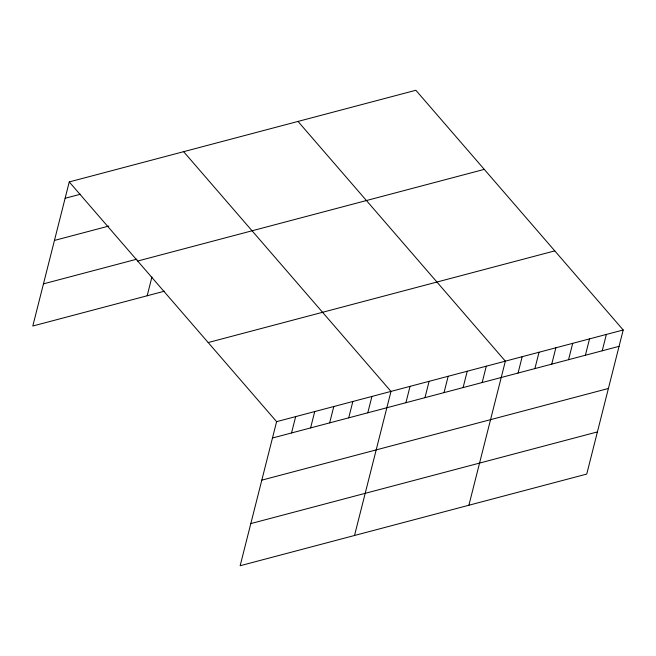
<?xml version="1.0" encoding="UTF-8"?>
<svg xmlns="http://www.w3.org/2000/svg" width="656" height="656" viewBox="0 0 656 656"><rect width="100%" height="100%" fill="white"/><g stroke="black" fill="none" stroke-linecap="round" stroke-linejoin="round"><path stroke-width="0.98" d="M69.257 181.925L276.611 421.652L240.145 565.734L586.743 474.075L623.2 329.984L415.855 90.266L69.257 181.925L32.8 326.016L164.328 291.231M147.174 295.766L151.913 277.029M291.535 432.96L295.667 416.609M310.6 427.917L314.732 411.566M329.656 422.874L333.797 406.523M348.721 417.831L352.854 401.488M367.786 412.796L371.919 396.445M354.527 535.485L390.984 391.402L183.631 151.675M405.908 402.71L410.049 386.359M424.973 397.667L429.106 381.316M444.03 392.624L448.171 376.273M463.095 387.581L467.236 371.239M482.16 382.546L486.293 366.196M468.901 505.235L505.358 361.153L298.013 121.426M518.06 373.051L522.192 356.7M534.894 368.598L539.027 352.247M551.729 364.146L555.862 347.795M568.563 359.693L572.696 343.342M585.398 355.24L589.531 338.89M602.224 350.788L606.365 334.437M65.124 198.276L80.376 194.242M54.456 240.432L108.781 226.066M43.468 283.859L136.874 259.161M137.686 261.039L484.276 169.371M208.182 342.547L554.771 250.879M276.611 421.652L623.2 329.984M272.47 438.003L619.059 346.335M261.801 480.151L608.399 388.483M250.813 523.586L597.403 431.919"/></g></svg>
